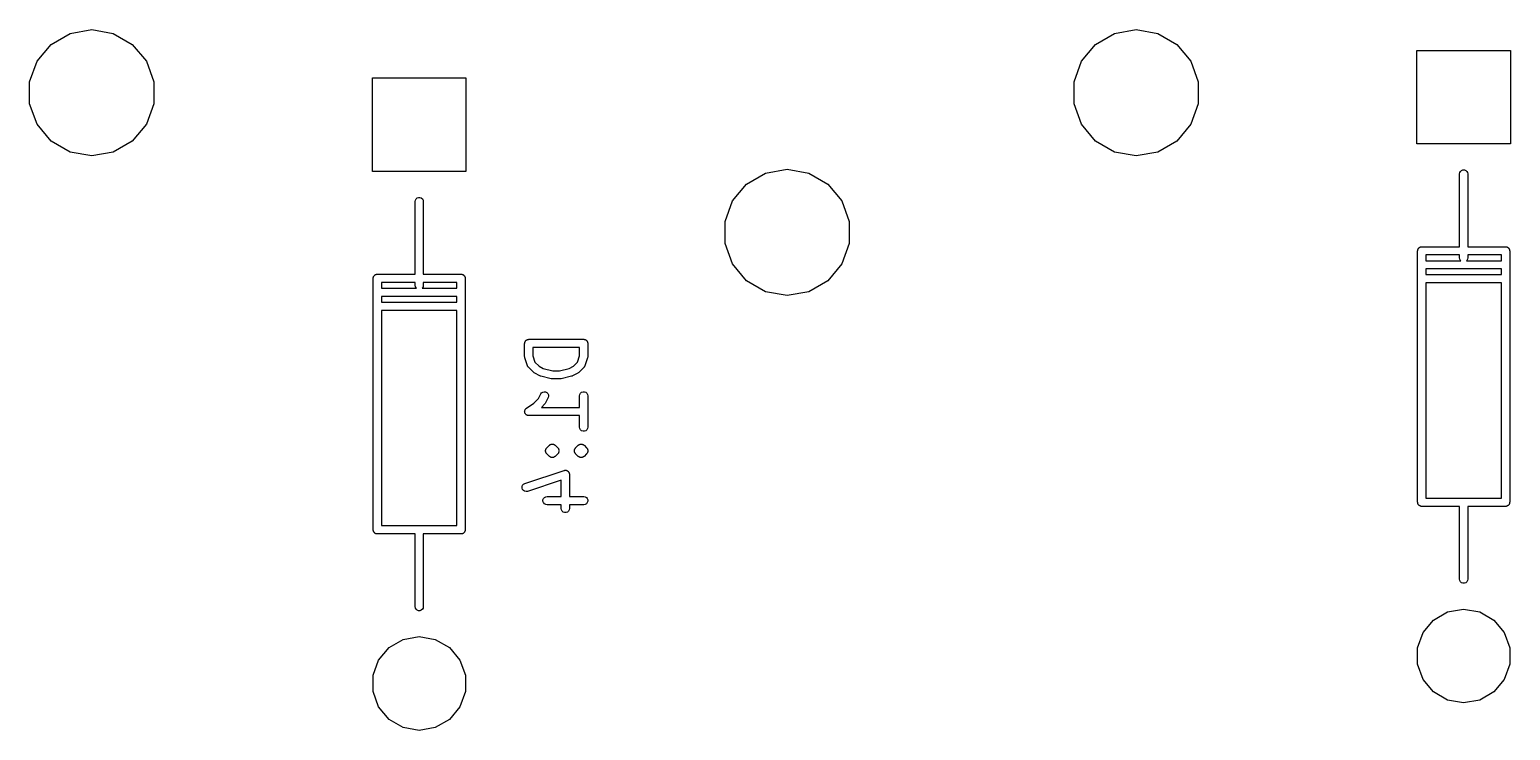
# Model space of a CAD drawing. Extents: x 17 to 274, y -105 to -6.
# Drawn here: x 99.41 to 126.35, y -85.51 to -72.77 of the extents above; entities that cross this region are included whole.
import ezdxf

# ---------------------------------------------------------------- set-up
doc = ezdxf.new("R2010")
doc.units = 0
doc.header["$MEASUREMENT"] = 0
doc.layers.add('BLACK', color=7, linetype='CONTINUOUS')

msp = doc.modelspace()

# ---------------------------------------------------------------- linework, layer by layer
at = {"layer": 'Black'}
for p, q in [((99.8025, -73.0411), (100.148, -72.8418)), ((100.148, -72.8418), (100.54, -72.7726)), ((100.54, -72.7726), (100.932, -72.8418)), ((100.932, -72.8418), (101.278, -73.0411)), ((118.802, -73.0411), (119.148, -72.8418)), ((119.148, -72.8418), (119.54, -72.7726)), ((119.54, -72.7726), (119.932, -72.8418)), ((119.932, -72.8418), (120.278, -73.0411)), ((99.5464, -73.3463), (99.8025, -73.0411)), ((101.278, -73.0411), (101.534, -73.3463)), ((118.546, -73.3463), (118.802, -73.0411)), ((120.278, -73.0411), (120.534, -73.3463)), ((124.648, -74.8501), (124.648, -73.1509)), ((124.648, -73.1509), (126.347, -73.1509)), ((126.347, -73.1509), (126.347, -74.8501)), ((99.4101, -73.7208), (99.5464, -73.3463)), ((101.534, -73.3463), (101.67, -73.7208)), ((118.41, -73.7208), (118.546, -73.3463)), ((120.534, -73.3463), (120.67, -73.7208)), ((99.4101, -74.1192), (99.4101, -73.7208)), ((101.67, -73.7208), (101.67, -74.1192)), ((105.648, -75.3501), (105.648, -73.6509)), ((105.648, -73.6509), (107.347, -73.6509)), ((107.347, -73.6509), (107.347, -75.3501)), ((118.41, -74.1192), (118.41, -73.7208)), ((120.67, -73.7208), (120.67, -74.1192)), ((99.5464, -74.4937), (99.4101, -74.1192)), ((101.67, -74.1192), (101.534, -74.4937)), ((118.546, -74.4937), (118.41, -74.1192)), ((120.67, -74.1192), (120.534, -74.4937)), ((99.8025, -74.7989), (99.5464, -74.4937)), ((101.534, -74.4937), (101.278, -74.7989)), ((118.802, -74.7989), (118.546, -74.4937)), ((120.534, -74.4937), (120.278, -74.7989)), ((100.148, -74.9982), (99.8025, -74.7989)), ((101.278, -74.7989), (100.932, -74.9982)), ((119.148, -74.9982), (118.802, -74.7989)), ((120.278, -74.7989), (119.932, -74.9982)), ((126.347, -74.8501), (124.648, -74.8501)), ((100.54, -75.0674), (100.148, -74.9982)), ((100.932, -74.9982), (100.54, -75.0674)), ((119.54, -75.0674), (119.148, -74.9982)), ((119.932, -74.9982), (119.54, -75.0674)), ((107.347, -75.3501), (105.648, -75.3501)), ((112.452, -75.5811), (112.798, -75.3818)), ((112.798, -75.3818), (113.19, -75.3126)), ((113.19, -75.3126), (113.582, -75.3818)), ((113.582, -75.3818), (113.928, -75.5811)), ((125.422, -75.3975), (125.427, -75.3719)), ((125.422, -76.7195), (125.422, -75.3975)), ((125.427, -75.3719), (125.44, -75.3493)), ((125.44, -75.3493), (125.46, -75.3326)), ((125.46, -75.3326), (125.484, -75.3237)), ((125.484, -75.3237), (125.51, -75.3237)), ((125.51, -75.3237), (125.535, -75.3326)), ((125.535, -75.3326), (125.555, -75.3493)), ((125.555, -75.3493), (125.568, -75.3719)), ((125.568, -75.3719), (125.572, -75.3975)), ((125.572, -75.3975), (125.572, -76.7195)), ((112.196, -75.8863), (112.452, -75.5811)), ((113.928, -75.5811), (114.184, -75.8863)), ((106.422, -75.8975), (106.427, -75.8719)), ((106.422, -77.2195), (106.422, -75.8975)), ((106.427, -75.8719), (106.44, -75.8493)), ((106.44, -75.8493), (106.46, -75.8326)), ((106.46, -75.8326), (106.484, -75.8237)), ((106.484, -75.8237), (106.51, -75.8237)), ((106.51, -75.8237), (106.535, -75.8326)), ((106.535, -75.8326), (106.555, -75.8493)), ((106.555, -75.8493), (106.568, -75.8719)), ((106.568, -75.8719), (106.572, -75.8975)), ((106.572, -75.8975), (106.572, -77.2195)), ((112.06, -76.2608), (112.196, -75.8863)), ((114.184, -75.8863), (114.32, -76.2608)), ((112.06, -76.6592), (112.06, -76.2608)), ((114.32, -76.2608), (114.32, -76.6592)), ((112.196, -77.0337), (112.06, -76.6592)), ((114.32, -76.6592), (114.184, -77.0337)), ((124.664, -76.7753), (124.665, -76.7689)), ((124.665, -76.7689), (124.668, -76.7632)), ((124.668, -76.7632), (124.671, -76.757)), ((124.671, -76.757), (124.675, -76.752)), ((124.675, -76.752), (124.678, -76.7463)), ((124.678, -76.7463), (124.683, -76.7421)), ((124.683, -76.7421), (124.687, -76.7371)), ((124.687, -76.7371), (124.693, -76.7338)), ((124.693, -76.7338), (124.698, -76.7296)), ((124.698, -76.7296), (124.704, -76.7273)), ((124.704, -76.7273), (124.71, -76.724)), ((124.71, -76.724), (124.716, -76.7229)), ((124.716, -76.7229), (124.722, -76.7207)), ((124.722, -76.7207), (124.729, -76.7207)), ((124.729, -76.7207), (124.735, -76.7195)), ((124.735, -76.7195), (125.422, -76.7195)), ((125.572, -76.7195), (126.259, -76.7195)), ((126.259, -76.7195), (126.266, -76.7207)), ((126.266, -76.7207), (126.272, -76.7207)), ((126.272, -76.7207), (126.279, -76.7229)), ((126.279, -76.7229), (126.285, -76.724)), ((126.285, -76.724), (126.291, -76.7273)), ((126.291, -76.7273), (126.297, -76.7296)), ((126.297, -76.7296), (126.302, -76.7338)), ((126.302, -76.7338), (126.308, -76.7371)), ((126.308, -76.7371), (126.312, -76.7421)), ((126.312, -76.7421), (126.317, -76.7463)), ((126.317, -76.7463), (126.32, -76.752)), ((126.32, -76.752), (126.324, -76.757)), ((126.324, -76.757), (126.327, -76.7632)), ((126.327, -76.7632), (126.33, -76.7689)), ((126.33, -76.7689), (126.331, -76.7753)), ((112.452, -77.3389), (112.196, -77.0337)), ((114.184, -77.0337), (113.928, -77.3389)), ((124.66, -76.7945), (124.662, -76.7881)), ((124.66, -81.3665), (124.66, -76.7945)), ((124.662, -76.7815), (124.664, -76.7753)), ((124.662, -76.7881), (124.662, -76.7815)), ((124.81, -76.8695), (124.81, -76.9735)), ((125.422, -76.8695), (124.81, -76.8695)), ((124.81, -76.9735), (125.445, -76.9735)), ((125.422, -76.9215), (125.422, -76.8695)), ((125.427, -76.9472), (125.422, -76.9215)), ((125.44, -76.9697), (125.427, -76.9472)), ((125.445, -76.9735), (125.44, -76.9697)), ((125.555, -76.9697), (125.55, -76.9735)), ((125.55, -76.9735), (126.184, -76.9735)), ((125.568, -76.9472), (125.555, -76.9697)), ((125.572, -76.9215), (125.568, -76.9472)), ((125.572, -76.8695), (125.572, -76.9215)), ((126.184, -76.8695), (125.572, -76.8695)), ((126.184, -76.9735), (126.184, -76.8695)), ((126.331, -76.7753), (126.333, -76.7815)), ((126.333, -76.7815), (126.333, -76.7881)), ((126.333, -76.7881), (126.334, -76.7945)), ((126.334, -76.7945), (126.334, -81.3665)), ((105.66, -77.2945), (105.662, -77.2881)), ((105.66, -81.8665), (105.66, -77.2945)), ((105.662, -77.2815), (105.664, -77.2753)), ((105.662, -77.2881), (105.662, -77.2815)), ((105.664, -77.2753), (105.665, -77.2689)), ((105.665, -77.2689), (105.668, -77.2632)), ((105.668, -77.2632), (105.671, -77.257)), ((105.671, -77.257), (105.675, -77.252)), ((105.675, -77.252), (105.678, -77.2463)), ((105.678, -77.2463), (105.683, -77.2421)), ((105.683, -77.2421), (105.687, -77.2371)), ((105.687, -77.2371), (105.693, -77.2338)), ((105.693, -77.2338), (105.698, -77.2296)), ((105.698, -77.2296), (105.704, -77.2273)), ((105.704, -77.2273), (105.71, -77.224)), ((105.71, -77.224), (105.716, -77.2229)), ((105.716, -77.2229), (105.722, -77.2207)), ((105.722, -77.2207), (105.729, -77.2207)), ((105.729, -77.2207), (105.735, -77.2195)), ((105.735, -77.2195), (106.422, -77.2195)), ((106.572, -77.2195), (107.259, -77.2195)), ((107.259, -77.2195), (107.266, -77.2207)), ((107.266, -77.2207), (107.272, -77.2207)), ((107.272, -77.2207), (107.279, -77.2229)), ((107.279, -77.2229), (107.285, -77.224)), ((107.285, -77.224), (107.291, -77.2273)), ((107.291, -77.2273), (107.297, -77.2296)), ((107.297, -77.2296), (107.302, -77.2338)), ((107.302, -77.2338), (107.308, -77.2371)), ((107.308, -77.2371), (107.312, -77.2421)), ((107.312, -77.2421), (107.317, -77.2463)), ((107.317, -77.2463), (107.32, -77.252)), ((107.32, -77.252), (107.324, -77.257)), ((107.324, -77.257), (107.327, -77.2632)), ((107.327, -77.2632), (107.33, -77.2689)), ((107.33, -77.2689), (107.331, -77.2753)), ((107.331, -77.2753), (107.333, -77.2815)), ((107.333, -77.2815), (107.333, -77.2881)), ((107.333, -77.2881), (107.334, -77.2945)), ((107.334, -77.2945), (107.334, -81.8665)), ((124.81, -77.1235), (124.81, -77.2275)), ((126.184, -77.1235), (124.81, -77.1235)), ((124.81, -77.2275), (126.184, -77.2275)), ((126.184, -77.2275), (126.184, -77.1235)), ((105.81, -77.3695), (105.81, -77.4735)), ((106.422, -77.3695), (105.81, -77.3695)), ((105.81, -77.4735), (106.445, -77.4735)), ((106.422, -77.4215), (106.422, -77.3695)), ((106.427, -77.4472), (106.422, -77.4215)), ((106.44, -77.4697), (106.427, -77.4472)), ((106.445, -77.4735), (106.44, -77.4697)), ((106.555, -77.4697), (106.55, -77.4735)), ((106.55, -77.4735), (107.184, -77.4735)), ((106.568, -77.4472), (106.555, -77.4697)), ((106.572, -77.4215), (106.568, -77.4472)), ((106.572, -77.3695), (106.572, -77.4215)), ((107.184, -77.3695), (106.572, -77.3695)), ((107.184, -77.4735), (107.184, -77.3695)), ((112.798, -77.5382), (112.452, -77.3389)), ((113.19, -77.6074), (112.798, -77.5382)), ((113.582, -77.5382), (113.19, -77.6074)), ((113.928, -77.3389), (113.582, -77.5382)), ((124.81, -77.3775), (124.81, -81.2915)), ((126.184, -77.3775), (124.81, -77.3775)), ((126.184, -81.2915), (126.184, -77.3775)), ((105.81, -77.6235), (105.81, -77.7275)), ((107.184, -77.6235), (105.81, -77.6235)), ((105.81, -77.7275), (107.184, -77.7275)), ((107.184, -77.7275), (107.184, -77.6235)), ((105.81, -77.8775), (105.81, -81.7915)), ((107.184, -77.8775), (105.81, -77.8775)), ((107.184, -81.7915), (107.184, -77.8775)), ((108.415, -78.4781), (108.416, -78.4717)), ((108.415, -78.7162), (108.415, -78.4781)), ((108.416, -78.4651), (108.418, -78.4589)), ((108.416, -78.4717), (108.416, -78.4651)), ((108.418, -78.4589), (108.419, -78.4525)), ((108.419, -78.4525), (108.423, -78.4468)), ((108.423, -78.4468), (108.425, -78.4406)), ((108.425, -78.4406), (108.429, -78.4356)), ((108.429, -78.4356), (108.432, -78.4299)), ((108.432, -78.4299), (108.437, -78.4257)), ((108.437, -78.4257), (108.442, -78.4207)), ((108.442, -78.4207), (108.447, -78.4174)), ((108.447, -78.4174), (108.452, -78.4132)), ((108.452, -78.4132), (108.459, -78.4109)), ((108.459, -78.4109), (108.464, -78.4077)), ((108.464, -78.4077), (108.471, -78.4065)), ((108.471, -78.4065), (108.477, -78.4043)), ((108.477, -78.4043), (108.483, -78.4043)), ((108.483, -78.4043), (108.49, -78.4031)), ((108.49, -78.4031), (109.49, -78.4031)), ((108.565, -78.5531), (108.565, -78.7041)), ((109.415, -78.5531), (108.565, -78.5531)), ((109.415, -78.7041), (109.415, -78.5531)), ((109.49, -78.4031), (109.496, -78.4043)), ((109.496, -78.4043), (109.503, -78.4043)), ((109.503, -78.4043), (109.509, -78.4065)), ((109.509, -78.4065), (109.515, -78.4077)), ((109.515, -78.4077), (109.521, -78.4109)), ((109.521, -78.4109), (109.527, -78.4132)), ((109.527, -78.4132), (109.532, -78.4174)), ((109.532, -78.4174), (109.538, -78.4207)), ((109.538, -78.4207), (109.542, -78.4257)), ((109.542, -78.4257), (109.547, -78.4299)), ((109.547, -78.4299), (109.551, -78.4356)), ((109.551, -78.4356), (109.555, -78.4406)), ((109.555, -78.4406), (109.557, -78.4468)), ((109.557, -78.4468), (109.56, -78.4525)), ((109.56, -78.4525), (109.561, -78.4589)), ((109.561, -78.4589), (109.564, -78.4651)), ((109.564, -78.4651), (109.564, -78.4717)), ((109.564, -78.4717), (109.565, -78.4781)), ((109.565, -78.4781), (109.565, -78.7162)), ((108.417, -78.7281), (108.415, -78.7162)), ((108.419, -78.74), (108.417, -78.7281)), ((108.466, -78.8828), (108.419, -78.74)), ((108.468, -78.8866), (108.466, -78.8828)), ((108.469, -78.8908), (108.468, -78.8866)), ((108.475, -78.898), (108.469, -78.8908)), ((108.479, -78.9057), (108.475, -78.898)), ((108.482, -78.9086), (108.479, -78.9057)), ((108.484, -78.9121), (108.482, -78.9086)), ((108.58, -79.0074), (108.484, -78.9121)), ((108.565, -78.7041), (108.603, -78.8186)), ((108.603, -78.8186), (108.677, -78.8927)), ((108.677, -78.8927), (108.754, -78.9312)), ((109.226, -78.9312), (109.303, -78.8927)), ((109.303, -78.8927), (109.377, -78.8186)), ((109.377, -78.8186), (109.415, -78.7041)), ((109.495, -78.9121), (109.4, -79.0074)), ((109.498, -78.9086), (109.495, -78.9121)), ((109.501, -78.9057), (109.498, -78.9086)), ((109.505, -78.898), (109.501, -78.9057)), ((109.51, -78.8908), (109.505, -78.898)), ((109.511, -78.8866), (109.51, -78.8908)), ((109.513, -78.8828), (109.511, -78.8866)), ((109.561, -78.74), (109.513, -78.8828)), ((109.563, -78.7281), (109.561, -78.74)), ((109.565, -78.7162), (109.563, -78.7281)), ((108.59, -79.0143), (108.58, -79.0074)), ((108.599, -79.0214), (108.59, -79.0143)), ((108.694, -79.069), (108.599, -79.0214)), ((108.702, -79.0714), (108.694, -79.069)), ((108.71, -79.0747), (108.702, -79.0714)), ((108.9, -79.1223), (108.71, -79.0747)), ((108.754, -78.9312), (108.928, -78.9746)), ((108.909, -79.123), (108.9, -79.1223)), ((108.918, -79.1246), (108.909, -79.123)), ((109.061, -79.1246), (108.918, -79.1246)), ((108.928, -78.9746), (109.052, -78.9746)), ((109.052, -78.9746), (109.226, -78.9312)), ((109.07, -79.123), (109.061, -79.1246)), ((109.079, -79.1223), (109.07, -79.123)), ((109.27, -79.0747), (109.079, -79.1223)), ((109.277, -79.0714), (109.27, -79.0747)), ((109.285, -79.069), (109.277, -79.0714)), ((109.381, -79.0214), (109.285, -79.069)), ((109.39, -79.0142), (109.381, -79.0214)), ((109.4, -79.0074), (109.39, -79.0142)), ((108.666, -79.4813), (108.708, -79.397)), ((108.708, -79.397), (108.724, -79.3761)), ((108.724, -79.3761), (108.746, -79.3617)), ((108.746, -79.3617), (108.771, -79.3557)), ((108.771, -79.3557), (108.797, -79.3586)), ((108.797, -79.3586), (108.82, -79.3703)), ((108.82, -79.3703), (108.838, -79.3892)), ((108.838, -79.3892), (108.849, -79.4131)), ((108.85, -79.4391), (108.843, -79.4641)), ((108.849, -79.4131), (108.85, -79.4391)), ((109.415, -79.4305), (109.419, -79.4049)), ((109.415, -79.6412), (109.415, -79.4305)), ((109.419, -79.4049), (109.432, -79.3823)), ((109.432, -79.3823), (109.452, -79.3656)), ((109.452, -79.3656), (109.477, -79.3567)), ((109.477, -79.3567), (109.503, -79.3567)), ((109.503, -79.3567), (109.527, -79.3656)), ((109.527, -79.3656), (109.547, -79.3823)), ((109.547, -79.3823), (109.56, -79.4049)), ((109.56, -79.4049), (109.565, -79.4305)), ((109.565, -79.4305), (109.565, -80.0019)), ((108.415, -79.7211), (108.416, -79.7122)), ((108.416, -79.7251), (108.415, -79.7211)), ((108.416, -79.7032), (108.417, -79.6993)), ((108.416, -79.7122), (108.416, -79.7032)), ((108.416, -79.7293), (108.416, -79.7251)), ((108.419, -79.7377), (108.416, -79.7293)), ((108.417, -79.6993), (108.418, -79.6952)), ((108.418, -79.6952), (108.422, -79.6871)), ((108.422, -79.6871), (108.425, -79.6787)), ((108.425, -79.6787), (108.428, -79.6755)), ((108.428, -79.6755), (108.429, -79.6718)), ((108.429, -79.6718), (108.436, -79.6656)), ((108.436, -79.6656), (108.442, -79.6588)), ((108.442, -79.6588), (108.445, -79.6567)), ((108.445, -79.6567), (108.448, -79.6538)), ((108.448, -79.6538), (108.585, -79.5627)), ((108.585, -79.5627), (108.666, -79.4813)), ((108.781, -79.5788), (108.719, -79.6412)), ((108.719, -79.6412), (109.415, -79.6412)), ((108.788, -79.5689), (108.781, -79.5788)), ((108.795, -79.5593), (108.788, -79.5689)), ((108.843, -79.4641), (108.795, -79.5593)), ((108.421, -79.7464), (108.419, -79.7377)), ((108.423, -79.7498), (108.421, -79.7464)), ((108.425, -79.7537), (108.423, -79.7498)), ((108.431, -79.7606), (108.425, -79.7537)), ((108.436, -79.768), (108.431, -79.7606)), ((108.439, -79.7705), (108.436, -79.768)), ((108.442, -79.7737), (108.439, -79.7705)), ((108.449, -79.7782), (108.442, -79.7737)), ((108.457, -79.7835), (108.449, -79.7782)), ((108.461, -79.7846), (108.457, -79.7835)), ((108.464, -79.7867), (108.461, -79.7846)), ((108.473, -79.7883), (108.464, -79.7867)), ((108.482, -79.7908), (108.473, -79.7883)), ((108.486, -79.7905), (108.482, -79.7908)), ((108.49, -79.7912), (108.486, -79.7905)), ((109.415, -79.7912), (108.49, -79.7912)), ((109.415, -80.0019), (109.415, -79.7912)), ((109.419, -80.0276), (109.415, -80.0019)), ((109.565, -80.0019), (109.56, -80.0276)), ((109.432, -80.0502), (109.419, -80.0276)), ((109.452, -80.0669), (109.432, -80.0502)), ((109.477, -80.0758), (109.452, -80.0669)), ((109.503, -80.0758), (109.477, -80.0758)), ((109.527, -80.0669), (109.503, -80.0758)), ((109.547, -80.0502), (109.527, -80.0669)), ((109.56, -80.0276), (109.547, -80.0502)), ((108.796, -80.424), (108.797, -80.4208)), ((108.797, -80.4305), (108.796, -80.424)), ((108.796, -80.4371), (108.797, -80.4305)), ((108.797, -80.4402), (108.796, -80.4371)), ((108.797, -80.4175), (108.798, -80.4144)), ((108.797, -80.4208), (108.797, -80.4175)), ((108.797, -80.4435), (108.797, -80.4402)), ((108.798, -80.4466), (108.797, -80.4435)), ((108.798, -80.4111), (108.801, -80.4052)), ((108.798, -80.4144), (108.798, -80.4111)), ((108.798, -80.4499), (108.798, -80.4466)), ((108.801, -80.4559), (108.798, -80.4499)), ((108.801, -80.4052), (108.803, -80.3988)), ((108.803, -80.4622), (108.801, -80.4559)), ((108.803, -80.3988), (108.805, -80.3961)), ((108.805, -80.4649), (108.803, -80.4622)), ((108.805, -80.3961), (108.806, -80.393)), ((108.806, -80.468), (108.805, -80.4649)), ((108.806, -80.393), (108.808, -80.3905)), ((108.808, -80.4705), (108.806, -80.468)), ((108.808, -80.3905), (108.809, -80.3875)), ((108.809, -80.4735), (108.808, -80.4705)), ((108.809, -80.3875), (108.814, -80.3829)), ((108.814, -80.4782), (108.809, -80.4735)), ((108.814, -80.3829), (108.818, -80.3775)), ((108.818, -80.4836), (108.814, -80.4782)), ((108.818, -80.3775), (108.865, -80.3299)), ((108.865, -80.5312), (108.818, -80.4836)), ((108.865, -80.3299), (108.871, -80.3261)), ((108.871, -80.5349), (108.865, -80.5312)), ((108.871, -80.3261), (108.875, -80.3215)), ((108.875, -80.5396), (108.871, -80.5349)), ((108.875, -80.3215), (108.881, -80.3187)), ((108.881, -80.5423), (108.875, -80.5396)), ((108.881, -80.3187), (108.887, -80.3149)), ((108.887, -80.3149), (108.893, -80.3132)), ((108.893, -80.3132), (108.899, -80.3105)), ((108.899, -80.3105), (108.906, -80.3099)), ((108.906, -80.3099), (108.912, -80.3082)), ((108.912, -80.3082), (108.918, -80.3088)), ((108.918, -80.3088), (108.925, -80.3082)), ((108.925, -80.3082), (108.931, -80.3099)), ((108.931, -80.3099), (108.938, -80.3105)), ((108.938, -80.3105), (108.944, -80.3132)), ((108.944, -80.3132), (108.95, -80.3149)), ((108.95, -80.3149), (108.955, -80.3187)), ((108.955, -80.3187), (108.961, -80.3215)), ((108.961, -80.5396), (108.955, -80.5423)), ((108.961, -80.3215), (108.966, -80.3261)), ((108.966, -80.5349), (108.961, -80.5396)), ((108.966, -80.3261), (108.971, -80.3299)), ((108.971, -80.5312), (108.966, -80.5349)), ((108.971, -80.3299), (109.019, -80.3775)), ((109.019, -80.4836), (108.971, -80.5312)), ((109.019, -80.3775), (109.023, -80.3829)), ((109.023, -80.4782), (109.019, -80.4836)), ((109.023, -80.3829), (109.027, -80.3875)), ((109.027, -80.4735), (109.023, -80.4782)), ((109.027, -80.3875), (109.029, -80.3905)), ((109.029, -80.4705), (109.027, -80.4735)), ((109.029, -80.3905), (109.031, -80.393)), ((109.031, -80.468), (109.029, -80.4705)), ((109.031, -80.393), (109.032, -80.3961)), ((109.032, -80.4649), (109.031, -80.468)), ((109.032, -80.3961), (109.034, -80.3988)), ((109.034, -80.4622), (109.032, -80.4649)), ((109.034, -80.3988), (109.036, -80.4052)), ((109.036, -80.4559), (109.034, -80.4622)), ((109.036, -80.4052), (109.038, -80.4111)), ((109.038, -80.4499), (109.036, -80.4559)), ((109.038, -80.4111), (109.039, -80.4144)), ((109.039, -80.4466), (109.038, -80.4499)), ((109.039, -80.4144), (109.04, -80.4175)), ((109.04, -80.4435), (109.039, -80.4466)), ((109.04, -80.4175), (109.04, -80.4208)), ((109.04, -80.4208), (109.041, -80.424)), ((109.041, -80.424), (109.04, -80.4305)), ((109.04, -80.4305), (109.041, -80.4371)), ((109.041, -80.4371), (109.04, -80.4402)), ((109.04, -80.4402), (109.04, -80.4435)), ((109.32, -80.424), (109.321, -80.4208)), ((109.32, -80.4305), (109.32, -80.424)), ((109.32, -80.4371), (109.32, -80.4305)), ((109.321, -80.4402), (109.32, -80.4371)), ((109.321, -80.4175), (109.322, -80.4144)), ((109.321, -80.4208), (109.321, -80.4175)), ((109.321, -80.4435), (109.321, -80.4402)), ((109.322, -80.4466), (109.321, -80.4435)), ((109.322, -80.4111), (109.325, -80.4052)), ((109.322, -80.4144), (109.322, -80.4111)), ((109.322, -80.4499), (109.322, -80.4466)), ((109.325, -80.4559), (109.322, -80.4499)), ((109.325, -80.4052), (109.327, -80.3988)), ((109.327, -80.4622), (109.325, -80.4559)), ((109.327, -80.3988), (109.329, -80.3961)), ((109.329, -80.4649), (109.327, -80.4622)), ((109.329, -80.3961), (109.33, -80.393)), ((109.33, -80.468), (109.329, -80.4649)), ((109.33, -80.393), (109.332, -80.3905)), ((109.332, -80.4705), (109.33, -80.468)), ((109.332, -80.3905), (109.333, -80.3875)), ((109.333, -80.4735), (109.332, -80.4705)), ((109.333, -80.3875), (109.338, -80.3829)), ((109.338, -80.4782), (109.333, -80.4735)), ((109.338, -80.3829), (109.342, -80.3775)), ((109.342, -80.4836), (109.338, -80.4782)), ((109.342, -80.3775), (109.389, -80.3299)), ((109.389, -80.5312), (109.342, -80.4836)), ((109.389, -80.3299), (109.395, -80.3261)), ((109.395, -80.5349), (109.389, -80.5312)), ((109.395, -80.3261), (109.399, -80.3215)), ((109.399, -80.5396), (109.395, -80.5349)), ((109.399, -80.3215), (109.405, -80.3187)), ((109.405, -80.5423), (109.399, -80.5396)), ((109.405, -80.3187), (109.411, -80.3149)), ((109.411, -80.3149), (109.417, -80.3132)), ((109.417, -80.3132), (109.423, -80.3105)), ((109.423, -80.3105), (109.429, -80.3099)), ((109.429, -80.3099), (109.436, -80.3082)), ((109.436, -80.3082), (109.442, -80.3088)), ((109.442, -80.3088), (109.449, -80.3082)), ((109.449, -80.3082), (109.455, -80.3099)), ((109.455, -80.3099), (109.462, -80.3105)), ((109.462, -80.3105), (109.468, -80.3132)), ((109.468, -80.3132), (109.474, -80.3149)), ((109.474, -80.3149), (109.479, -80.3187)), ((109.479, -80.3187), (109.485, -80.3215)), ((109.485, -80.5396), (109.479, -80.5423)), ((109.485, -80.3215), (109.49, -80.3261)), ((109.49, -80.5349), (109.485, -80.5396)), ((109.49, -80.3261), (109.495, -80.3299)), ((109.495, -80.5312), (109.49, -80.5349)), ((109.495, -80.3299), (109.543, -80.3775)), ((109.543, -80.4836), (109.495, -80.5312)), ((109.543, -80.3775), (109.547, -80.3829)), ((109.547, -80.4782), (109.543, -80.4836)), ((109.547, -80.3829), (109.551, -80.3875)), ((109.551, -80.4735), (109.547, -80.4782)), ((109.551, -80.3875), (109.553, -80.3905)), ((109.553, -80.4705), (109.551, -80.4735)), ((109.553, -80.3905), (109.555, -80.393)), ((109.555, -80.468), (109.553, -80.4705)), ((109.555, -80.393), (109.556, -80.3961)), ((109.556, -80.4649), (109.555, -80.468)), ((109.556, -80.3961), (109.558, -80.3988)), ((109.558, -80.4622), (109.556, -80.4649)), ((109.558, -80.3988), (109.56, -80.4052)), ((109.56, -80.4559), (109.558, -80.4622)), ((109.56, -80.4052), (109.562, -80.4111)), ((109.562, -80.4499), (109.56, -80.4559)), ((109.562, -80.4111), (109.563, -80.4144)), ((109.563, -80.4466), (109.562, -80.4499)), ((109.563, -80.4144), (109.564, -80.4175)), ((109.564, -80.4435), (109.563, -80.4466)), ((109.564, -80.4175), (109.564, -80.4208)), ((109.564, -80.4208), (109.565, -80.424)), ((109.565, -80.424), (109.564, -80.4305)), ((109.564, -80.4305), (109.565, -80.4371)), ((109.565, -80.4371), (109.564, -80.4402)), ((109.564, -80.4402), (109.564, -80.4435)), ((108.419, -81.026), (109.133, -80.7879)), ((108.887, -80.5461), (108.881, -80.5423)), ((108.893, -80.5478), (108.887, -80.5461)), ((108.899, -80.5506), (108.893, -80.5478)), ((108.906, -80.5512), (108.899, -80.5506)), ((108.912, -80.5529), (108.906, -80.5512)), ((108.918, -80.5523), (108.912, -80.5529)), ((108.925, -80.5529), (108.918, -80.5523)), ((108.931, -80.5512), (108.925, -80.5529)), ((108.938, -80.5506), (108.931, -80.5512)), ((108.944, -80.5478), (108.938, -80.5506)), ((108.95, -80.5461), (108.944, -80.5478)), ((108.955, -80.5423), (108.95, -80.5461)), ((109.133, -80.7879), (109.138, -80.7871)), ((109.138, -80.7871), (109.143, -80.7852)), ((109.143, -80.7852), (109.151, -80.7852)), ((109.151, -80.7852), (109.159, -80.7841)), ((109.159, -80.7841), (109.164, -80.7852)), ((109.164, -80.7852), (109.17, -80.7852)), ((109.17, -80.7852), (109.177, -80.7878)), ((109.177, -80.7878), (109.184, -80.7893)), ((109.184, -80.7893), (109.189, -80.7922)), ((109.189, -80.7922), (109.194, -80.7941)), ((109.194, -80.7941), (109.2, -80.799)), ((109.2, -80.799), (109.206, -80.803)), ((109.206, -80.803), (109.21, -80.8073)), ((109.21, -80.8073), (109.214, -80.8109)), ((109.411, -80.5461), (109.405, -80.5423)), ((109.417, -80.5478), (109.411, -80.5461)), ((109.423, -80.5506), (109.417, -80.5478)), ((109.429, -80.5512), (109.423, -80.5506)), ((109.436, -80.5529), (109.429, -80.5512)), ((109.442, -80.5523), (109.436, -80.5529)), ((109.449, -80.5529), (109.442, -80.5523)), ((109.455, -80.5512), (109.449, -80.5529)), ((109.462, -80.5506), (109.455, -80.5512)), ((109.468, -80.5478), (109.462, -80.5506)), ((109.474, -80.5461), (109.468, -80.5478)), ((109.479, -80.5423), (109.474, -80.5461)), ((108.369, -81.0821), (108.378, -81.0579)), ((108.378, -81.0579), (108.396, -81.0384)), ((108.396, -81.0384), (108.419, -81.026)), ((109.082, -80.9631), (108.466, -81.1683)), ((109.082, -81.2603), (109.082, -80.9631)), ((109.214, -80.8109), (109.218, -80.8174)), ((109.218, -80.8174), (109.222, -80.8234)), ((109.222, -80.8234), (109.224, -80.8286)), ((109.224, -80.8286), (109.227, -80.8334)), ((109.227, -80.8334), (109.228, -80.8409)), ((109.228, -80.8409), (109.231, -80.8481)), ((109.231, -80.8481), (109.231, -80.8536)), ((109.231, -80.8536), (109.232, -80.8591)), ((109.232, -80.8591), (109.232, -81.2603)), ((108.368, -81.1082), (108.369, -81.0821)), ((108.376, -81.1329), (108.368, -81.1082)), ((108.392, -81.1533), (108.376, -81.1329)), ((108.415, -81.1669), (108.392, -81.1533)), ((108.44, -81.1722), (108.415, -81.1669)), ((108.466, -81.1683), (108.44, -81.1722)), ((108.749, -81.3223), (108.758, -81.2978)), ((108.749, -81.3483), (108.749, -81.3223)), ((108.758, -81.3728), (108.749, -81.3483)), ((108.758, -81.2978), (108.775, -81.2778)), ((108.775, -81.2778), (108.798, -81.2648)), ((108.798, -81.2648), (108.823, -81.2603)), ((108.823, -81.2603), (109.082, -81.2603)), ((109.232, -81.2603), (109.49, -81.2603)), ((109.49, -81.2603), (109.515, -81.2648)), ((109.515, -81.2648), (109.538, -81.2778)), ((109.538, -81.2778), (109.555, -81.2978)), ((109.555, -81.2978), (109.564, -81.3223)), ((109.564, -81.3483), (109.555, -81.3728)), ((109.564, -81.3223), (109.564, -81.3483)), ((124.81, -81.2915), (126.184, -81.2915)), ((108.775, -81.3927), (108.758, -81.3728)), ((108.798, -81.4058), (108.775, -81.3927)), ((108.823, -81.4103), (108.798, -81.4058)), ((109.082, -81.4103), (108.823, -81.4103)), ((109.082, -81.4781), (109.082, -81.4103)), ((109.086, -81.5038), (109.082, -81.4781)), ((109.099, -81.5263), (109.086, -81.5038)), ((109.119, -81.5431), (109.099, -81.5263)), ((109.143, -81.552), (109.119, -81.5431)), ((109.17, -81.552), (109.143, -81.552)), ((109.194, -81.5431), (109.17, -81.552)), ((109.214, -81.5263), (109.194, -81.5431)), ((109.227, -81.5038), (109.214, -81.5263)), ((109.232, -81.4781), (109.227, -81.5038)), ((109.49, -81.4103), (109.232, -81.4103)), ((109.232, -81.4103), (109.232, -81.4781)), ((109.515, -81.4058), (109.49, -81.4103)), ((109.538, -81.3927), (109.515, -81.4058)), ((109.555, -81.3728), (109.538, -81.3927)), ((124.662, -81.373), (124.66, -81.3665)), ((124.662, -81.3795), (124.662, -81.373)), ((124.664, -81.3857), (124.662, -81.3795)), ((124.665, -81.3922), (124.664, -81.3857)), ((124.668, -81.3979), (124.665, -81.3922)), ((124.671, -81.404), (124.668, -81.3979)), ((124.675, -81.409), (124.671, -81.404)), ((124.678, -81.4147), (124.675, -81.409)), ((124.683, -81.4189), (124.678, -81.4147)), ((124.687, -81.424), (124.683, -81.4189)), ((124.693, -81.4273), (124.687, -81.424)), ((124.698, -81.4315), (124.693, -81.4273)), ((124.704, -81.4337), (124.698, -81.4315)), ((124.71, -81.437), (124.704, -81.4337)), ((124.716, -81.4381), (124.71, -81.437)), ((124.722, -81.4404), (124.716, -81.4381)), ((124.729, -81.4404), (124.722, -81.4404)), ((124.735, -81.4415), (124.729, -81.4404)), ((125.422, -81.4415), (124.735, -81.4415)), ((125.422, -82.7635), (125.422, -81.4415)), ((126.259, -81.4415), (125.572, -81.4415)), ((125.572, -81.4415), (125.572, -82.7635)), ((126.266, -81.4404), (126.259, -81.4415)), ((126.272, -81.4404), (126.266, -81.4404)), ((126.279, -81.4381), (126.272, -81.4404)), ((126.285, -81.437), (126.279, -81.4381)), ((126.291, -81.4337), (126.285, -81.437)), ((126.297, -81.4315), (126.291, -81.4337)), ((126.302, -81.4273), (126.297, -81.4315)), ((126.308, -81.424), (126.302, -81.4273)), ((126.312, -81.4189), (126.308, -81.424)), ((126.317, -81.4147), (126.312, -81.4189)), ((126.32, -81.409), (126.317, -81.4147)), ((126.324, -81.404), (126.32, -81.409)), ((126.327, -81.3979), (126.324, -81.404)), ((126.33, -81.3922), (126.327, -81.3979)), ((126.331, -81.3857), (126.33, -81.3922)), ((126.333, -81.3795), (126.331, -81.3857)), ((126.334, -81.3665), (126.333, -81.373)), ((126.333, -81.373), (126.333, -81.3795)), ((105.662, -81.873), (105.66, -81.8665)), ((105.662, -81.8795), (105.662, -81.873)), ((105.664, -81.8857), (105.662, -81.8795)), ((105.665, -81.8922), (105.664, -81.8857)), ((105.81, -81.7915), (107.184, -81.7915)), ((107.331, -81.8857), (107.33, -81.8922)), ((107.333, -81.8795), (107.331, -81.8857)), ((107.334, -81.8665), (107.333, -81.873)), ((107.333, -81.873), (107.333, -81.8795)), ((105.668, -81.8979), (105.665, -81.8922)), ((105.671, -81.904), (105.668, -81.8979)), ((105.675, -81.909), (105.671, -81.904)), ((105.678, -81.9147), (105.675, -81.909)), ((105.683, -81.9189), (105.678, -81.9147)), ((105.687, -81.924), (105.683, -81.9189)), ((105.693, -81.9273), (105.687, -81.924)), ((105.698, -81.9315), (105.693, -81.9273)), ((105.704, -81.9337), (105.698, -81.9315)), ((105.71, -81.937), (105.704, -81.9337)), ((105.716, -81.9381), (105.71, -81.937)), ((105.722, -81.9404), (105.716, -81.9381)), ((105.729, -81.9404), (105.722, -81.9404)), ((105.735, -81.9415), (105.729, -81.9404)), ((106.422, -81.9415), (105.735, -81.9415)), ((106.422, -83.2635), (106.422, -81.9415)), ((107.259, -81.9415), (106.572, -81.9415)), ((106.572, -81.9415), (106.572, -83.2635)), ((107.266, -81.9404), (107.259, -81.9415)), ((107.272, -81.9404), (107.266, -81.9404)), ((107.279, -81.9381), (107.272, -81.9404)), ((107.285, -81.937), (107.279, -81.9381)), ((107.291, -81.9337), (107.285, -81.937)), ((107.297, -81.9315), (107.291, -81.9337)), ((107.302, -81.9273), (107.297, -81.9315)), ((107.308, -81.924), (107.302, -81.9273)), ((107.312, -81.9189), (107.308, -81.924)), ((107.317, -81.9147), (107.312, -81.9189)), ((107.32, -81.909), (107.317, -81.9147)), ((107.324, -81.904), (107.32, -81.909)), ((107.327, -81.8979), (107.324, -81.904)), ((107.33, -81.8922), (107.327, -81.8979)), ((125.427, -82.7892), (125.422, -82.7635)), ((125.44, -82.8117), (125.427, -82.7892)), ((125.46, -82.8285), (125.44, -82.8117)), ((125.484, -82.8374), (125.46, -82.8285)), ((125.51, -82.8374), (125.484, -82.8374)), ((125.535, -82.8285), (125.51, -82.8374)), ((125.555, -82.8117), (125.535, -82.8285)), ((125.568, -82.7892), (125.555, -82.8117)), ((125.572, -82.7635), (125.568, -82.7892)), ((106.427, -83.2892), (106.422, -83.2635)), ((106.44, -83.3117), (106.427, -83.2892)), ((106.46, -83.3285), (106.44, -83.3117)), ((106.484, -83.3374), (106.46, -83.3285)), ((106.51, -83.3374), (106.484, -83.3374)), ((106.535, -83.3285), (106.51, -83.3374)), ((106.555, -83.3117), (106.535, -83.3285)), ((106.568, -83.2892), (106.555, -83.3117)), ((106.572, -83.2635), (106.568, -83.2892)), ((124.949, -83.5072), (125.206, -83.3591)), ((125.206, -83.3591), (125.497, -83.3076)), ((125.497, -83.3076), (125.789, -83.3591)), ((125.789, -83.3591), (126.046, -83.5072)), ((124.658, -84.0124), (124.759, -83.7341)), ((124.759, -83.7341), (124.949, -83.5072)), ((126.046, -83.5072), (126.236, -83.7341)), ((126.236, -83.7341), (126.337, -84.0124)), ((105.759, -84.2341), (105.949, -84.0072)), ((105.949, -84.0072), (106.206, -83.8591)), ((106.206, -83.8591), (106.497, -83.8076)), ((106.497, -83.8076), (106.789, -83.8591)), ((106.789, -83.8591), (107.046, -84.0072)), ((107.046, -84.0072), (107.236, -84.2341)), ((124.658, -84.3086), (124.658, -84.0124)), ((126.337, -84.0124), (126.337, -84.3086)), ((105.658, -84.5124), (105.759, -84.2341)), ((107.236, -84.2341), (107.337, -84.5124)), ((124.759, -84.587), (124.658, -84.3086)), ((126.337, -84.3086), (126.236, -84.587)), ((105.658, -84.8086), (105.658, -84.5124)), ((107.337, -84.5124), (107.337, -84.8086)), ((105.759, -85.087), (105.658, -84.8086)), ((107.337, -84.8086), (107.236, -85.087)), ((124.949, -84.8139), (124.759, -84.587)), ((125.206, -84.962), (124.949, -84.8139)), ((126.046, -84.8139), (125.789, -84.962)), ((126.236, -84.587), (126.046, -84.8139)), ((105.949, -85.3139), (105.759, -85.087)), ((107.236, -85.087), (107.046, -85.3139)), ((125.497, -85.0134), (125.206, -84.962)), ((125.789, -84.962), (125.497, -85.0134)), ((106.206, -85.462), (105.949, -85.3139)), ((107.046, -85.3139), (106.789, -85.462)), ((106.497, -85.5134), (106.206, -85.462)), ((106.789, -85.462), (106.497, -85.5134))]:
    msp.add_line(p, q, dxfattribs=at)

doc.saveas('drawing.dxf')
